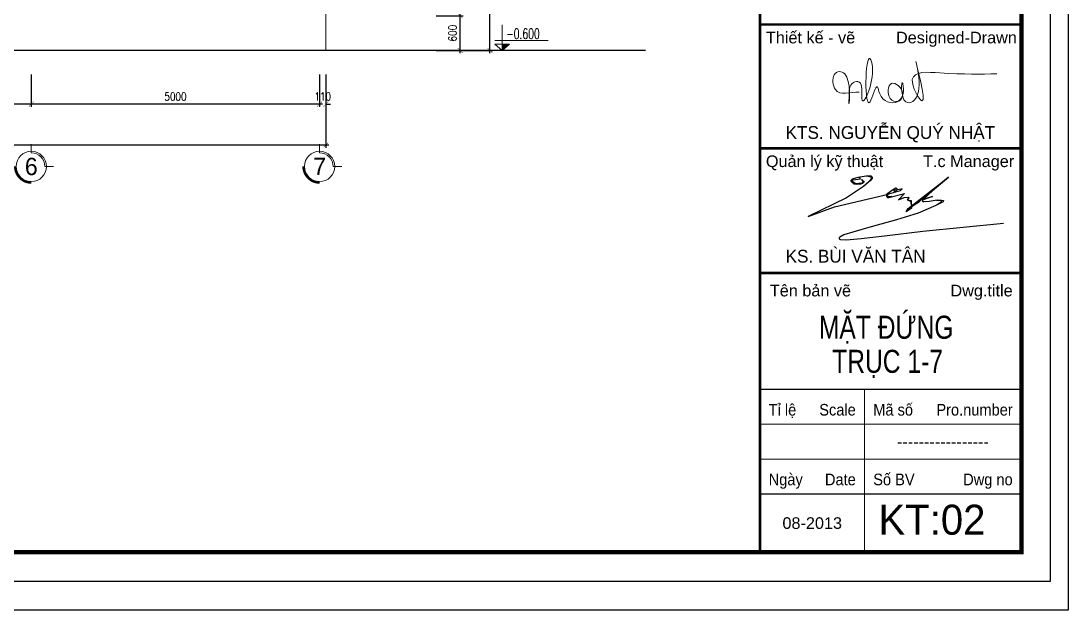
# Model space of a CAD drawing. Header units: millimetres. Extents: x -34806 to 662668, y 63228 to 99452.
# Drawn here: x 294948 to 313107, y 66792 to 77003 of the extents above; entities that cross this region are included whole.
import ezdxf
from ezdxf.enums import TextEntityAlignment as Align

# ---------------------------------------------------------------- set-up
doc = ezdxf.new("R2010")
doc.units = ezdxf.units.MM
doc.header["$LTSCALE"] = 200
doc.header["$MEASUREMENT"] = 0
doc.header["$PDMODE"] = 3
doc.header["$PDSIZE"] = 50
doc.layers.get('0').update_dxf_attribs({"color": 95, "linetype": 'CONTINUOUS'})
doc.layers.get('DEFPOINTS').update_dxf_attribs({"linetype": 'CONTINUOUS'})
for name, color, linetype in [('COT', 2, 'CONTINUOUS'), ('DIM', 1, 'CONTINUOUS'), ('KHUNGTEN', 7, 'CONTINUOUS'), ('TEXT', 7, 'CONTINUOUS'), ('TEXT2', 6, 'CONTINUOUS'), ('TH', 4, 'CONTINUOUS'), ('TUONG', 2, 'CONTINUOUS')]:
    doc.layers.add(name, color=color, linetype=linetype)
doc.layers.add('hacth', color=251, linetype='CONTINUOUS', lineweight=13)
doc.layers.add('thay', color=7, linetype='CONTINUOUS', lineweight=18)
doc.styles.add('Arial iso', font='VNARIAL.ttf')
doc.styles.add('Arial N  iso', font='VNARIALN.ttf')
doc.styles.add('dam', font='VHAVANB.ttf', dxfattribs={"width": 0.9, "height": 450})
doc.styles.add('RomanS', font='romans.shx', dxfattribs={"width": 0.8})
doc.styles.add('Scale', font='vnsimli.shx', dxfattribs={"width": 0.65, "bigfont": 'bigfont.shx'})
doc.styles.add('STYLE2', font='VHHELS.ttf')
doc.styles.add('VNCC-COM', font='VHAVAN.ttf', dxfattribs={"width": 0.8})
doc.styles.add('VNCC-SIM', font='VHAVAN.ttf', dxfattribs={"width": 0.85})
doc.dimstyles.new('D1', dxfattribs={"dimtxt": 140, "dimasz": 80, "dimexe": 50, "dimexo": 0, "dimgap": 60, "dimtad": 1, "dimdec": 0, "dimzin": 0, "dimdsep": 46, "dimtxsty": 'RomanS', "dimblk1": 'ARCHTICK', "dimblk2": 'ARCHTICK', "dimsah": 1, "dimcen": 100, "dimdle": 50, "dimclrt": 7, "dimadec": 0, "dimazin": 0, "dimtfac": 0.005, "dimtdec": 0, "dimtix": 1, "dimtofl": 0, "dimtmove": 2, "dimatfit": 3, "dimldrblk": 'ARCHTICK', "dimfxl": 1, "dimtvp": 0.8, "dimtolj": 1, "dimtzin": 0, "dimarcsym": 0})

# ---------------------------------------------------------------- blocks, each defined once
blk = doc.blocks.new('_ArchTick')
at = {"layer": 'DIM', "color": 150}
blk.add_lwpolyline([(0.5, 0.5, 0.133, 0, 0), (0, 0, 0, 0.133, 0), (-0.5, -0.5, 0.133, 0.133, 0)], format="xyseb", dxfattribs=at)
blk = doc.blocks.new('*D177')
at = {"layer": 'DEFPOINTS', "color": 0}
for p in [(277017, 76073), (300237, 76073), (300237, 74854)]:
    blk.add_point(p, dxfattribs=at)
at = {"layer": 'DIM', "color": 0, "lineweight": -2}
for p, q in [((277017, 76073), (277017, 74804)), ((300237, 76073), (300237, 74804)), ((276967, 74854), (300287, 74854))]:
    blk.add_line(p, q, dxfattribs=at)
at = {"layer": 'DIM', "color": 0, "lineweight": -2, "xscale": 80, "yscale": 80, "zscale": 80, "rotation": 180}
blk.add_blockref('_ArchTick', (277017, 74854), dxfattribs=at)
at = {"layer": 'DIM', "color": 0, "lineweight": -2, "xscale": 80, "yscale": 80, "zscale": 80}
blk.add_blockref('_ArchTick', (300237, 74854), dxfattribs=at)
at = {"layer": 'DIM', "color": 7, "insert": (288627, 74984), "char_height": 140, "attachment_point": 5, "style": 'RomanS'}
blk.add_mtext('\\A1;23220', dxfattribs=at)
blk = doc.blocks.new('*D178')
at = {"layer": 'DEFPOINTS', "color": 0}
for p in [(300127, 76073), (300237, 76073), (300127, 75563)]:
    blk.add_point(p, dxfattribs=at)
at = {"layer": 'DIM', "color": 0, "lineweight": -2}
for p, q in [((300127, 76073), (300127, 75513)), ((300237, 76073), (300237, 75513)), ((300127, 75563), (300047, 75563)), ((300237, 75563), (300317, 75563))]:
    blk.add_line(p, q, dxfattribs=at)
at = {"layer": 'DIM', "color": 0, "lineweight": -2, "xscale": 80, "yscale": 80, "zscale": 80}
blk.add_blockref('_ArchTick', (300127, 75563), dxfattribs=at)
at = {"layer": 'DIM', "color": 0, "lineweight": -2, "xscale": 80, "yscale": 80, "zscale": 80, "rotation": 180}
blk.add_blockref('_ArchTick', (300237, 75563), dxfattribs=at)
at = {"layer": 'DIM', "color": 7, "insert": (300182, 75693), "char_height": 140, "attachment_point": 5, "style": 'RomanS'}
blk.add_mtext('\\A1;110', dxfattribs=at)
blk = doc.blocks.new('*D179')
at = {"layer": 'DEFPOINTS', "color": 0}
for p in [(295127, 76073), (300127, 76073), (295127, 75563)]:
    blk.add_point(p, dxfattribs=at)
at = {"layer": 'DIM', "color": 0, "lineweight": -2}
for p, q in [((295127, 76073), (295127, 75513)), ((300127, 76073), (300127, 75513)), ((300177, 75563), (295077, 75563))]:
    blk.add_line(p, q, dxfattribs=at)
at = {"layer": 'DIM', "color": 0, "lineweight": -2, "xscale": 80, "yscale": 80, "zscale": 80, "rotation": 180}
blk.add_blockref('_ArchTick', (295127, 75563), dxfattribs=at)
at = {"layer": 'DIM', "color": 0, "lineweight": -2, "xscale": 80, "yscale": 80, "zscale": 80}
blk.add_blockref('_ArchTick', (300127, 75563), dxfattribs=at)
at = {"layer": 'DIM', "color": 7, "insert": (297627, 75693), "char_height": 140, "attachment_point": 5, "style": 'RomanS'}
blk.add_mtext('\\A1;5000', dxfattribs=at)
blk = doc.blocks.new('*D180')
at = {"layer": 'DEFPOINTS', "color": 0}
for p in [(292227, 76073), (295127, 76073), (292227, 75563)]:
    blk.add_point(p, dxfattribs=at)
at = {"layer": 'DIM', "color": 0, "lineweight": -2}
for p, q in [((292227, 76073), (292227, 75513)), ((295127, 76073), (295127, 75513)), ((295177, 75563), (292177, 75563))]:
    blk.add_line(p, q, dxfattribs=at)
at = {"layer": 'DIM', "color": 0, "lineweight": -2, "xscale": 80, "yscale": 80, "zscale": 80, "rotation": 180}
blk.add_blockref('_ArchTick', (292227, 75563), dxfattribs=at)
at = {"layer": 'DIM', "color": 0, "lineweight": -2, "xscale": 80, "yscale": 80, "zscale": 80}
blk.add_blockref('_ArchTick', (295127, 75563), dxfattribs=at)
at = {"layer": 'DIM', "color": 7, "insert": (293677, 75693), "char_height": 140, "attachment_point": 5, "style": 'RomanS'}
blk.add_mtext('\\A1;2900', dxfattribs=at)
blk = doc.blocks.new('tr')
at = {"layer": 'thay', "ltscale": 600}
for p, q in [((0, -200), (0, 0)), ((313, -513), (513, -513))]:
    blk.add_line(p, q, dxfattribs=at)
at = {"layer": 'thay', "color": 150, "ltscale": 600, "const_width": 50}
blk.add_lwpolyline([(-375, -513, 0.414214), (0, -888, 0.414214)], format="xyb", dxfattribs=at)
at = {"layer": 'thay', "ltscale": 600}
blk.add_circle((0, -513), 350, dxfattribs=at)
blk.add_arc((0, -513), 313, 0, 90, dxfattribs=at)
blk = doc.blocks.new('*D341')
at = {"layer": 'DEFPOINTS', "color": 0}
for p in [(302150, 89498), (303082, 89498), (302150, 76492)]:
    blk.add_point(p, dxfattribs=at)
at = {"layer": 'DIM', "color": 0, "lineweight": -2}
for p, q in [((303082, 76442), (303082, 89548)), ((302150, 89498), (303132, 89498)), ((302150, 76492), (303132, 76492))]:
    blk.add_line(p, q, dxfattribs=at)
at = {"layer": 'DIM', "color": 0, "lineweight": -2, "xscale": 80, "yscale": 80, "zscale": 80}
for p, rotation in [((303082, 89498), 90), ((303082, 76492), 270)]:
    blk.add_blockref('_ArchTick', p, dxfattribs=dict(at, rotation=rotation))
at = {"layer": 'DIM', "color": 7, "insert": (302944, 82855), "char_height": 140, "attachment_point": 5, "rotation": 90, "style": 'RomanS'}
blk.add_mtext('\\A1;13005', dxfattribs=at)
blk = doc.blocks.new('*D342')
at = {"layer": 'DEFPOINTS', "color": 0}
for p in [(302150, 77092), (302564, 77092), (302150, 76492)]:
    blk.add_point(p, dxfattribs=at)
at = {"layer": 'DIM', "color": 0, "lineweight": -2}
for p, q in [((302150, 77092), (302614, 77092)), ((302564, 76442), (302564, 77142)), ((302150, 76492), (302614, 76492))]:
    blk.add_line(p, q, dxfattribs=at)
at = {"layer": 'DIM', "color": 0, "lineweight": -2, "xscale": 80, "yscale": 80, "zscale": 80}
for p, rotation in [((302564, 77092), 90), ((302564, 76492), 270)]:
    blk.add_blockref('_ArchTick', p, dxfattribs=dict(at, rotation=rotation))
at = {"layer": 'DIM', "color": 7, "insert": (302434, 76792), "char_height": 140, "attachment_point": 5, "rotation": 90, "style": 'RomanS'}
blk.add_mtext('\\A1;600', dxfattribs=at)
blk = doc.blocks.new('cao do')
at = {"layer": 'thay'}
for p, q in [((0, 445), (0, 0)), ((798, 170), (-128, 170)), ((0, 0), (-128, 106)), ((128, 106), (-128, 106)), ((0, 0), (128, 106))]:
    blk.add_line(p, q, dxfattribs=at)
at = {"layer": 'thay', "ltscale": 600}
blk.add_line((128, 0), (-128, 0), dxfattribs=at)
at = {"layer": 'thay', "color": 150, "ltscale": 600}
blk.add_solid([(0, 0), (0, 106), (128, 106)], dxfattribs=at)
at = {"layer": 'TEXT', "style": 'Arial N  iso'}
blk.add_attdef('%%P0.000', text='', height=200, dxfattribs=at).set_placement((70, 290), align=Align.MIDDLE_LEFT)
blk = doc.blocks.new('eyey')
at = {"layer": 'TEXT'}
blk.add_lwpolyline([(857598, -329566), (858221, -330064), (858651, -330415), (858732, -330999), (857985, -331594), (857001, -332040), (855251, -332170), (853778, -331988), (852444, -330783, -0.4387421), (852435, -329839), (853068, -329329), (855860, -328456), (859862, -327752), (862169, -327861, -0.5275311), (862824, -328922), (862263, -329997), (858501, -333190), (849998, -338818), (830763, -348112), (844015, -343247), (868918, -337466), (876988, -335232), (877866, -334275), (875791, -334754), (875192, -334116), (874674, -333917), (873078, -334913), (870285, -337066, 0.8764844), (871163, -338581), (879063, -336707), (876030, -339776), (878863, -338581), (880914, -338538, -0.6789702), (881138, -339070), (880465, -339743), (882366, -340167), (882523, -344014), (879841, -345842), (880914, -344171), (901170, -328430), (888030, -339316), (893139, -338110), (888339, -339821, 1.0448231), (888704, -340719), (891399, -340550), (895469, -339849), (897603, -339989), (898585, -340158), (898361, -340831), (894793, -342630), (885863, -346421), (875047, -349907), (862289, -353363), (853242, -356064), (848723, -357411), (846645, -358532, 0.7905999), (846954, -359682), (850074, -359907), (857433, -359122), (868980, -357832), (888178, -355522), (928630, -351509)], format="xyb", dxfattribs=at)
at = {"layer": 'TEXT2'}
blk.add_lwpolyline([(874449, -334606), (875013, -334916), (874942, -335493), (873969, -335662), (873645, -335352), (873984, -334803), (874449, -334606)], dxfattribs=at)
at = {"layer": 'TH'}
for points in [[(857598, -329566), (858324, -330711), (857636, -331414), (854668, -331804), (853122, -330758, -0.6401793), (853278, -329806), (856949, -329244), (856369, -328366)], [(872753, -338203), (871152, -338252, -0.6729427), (870752, -337349, 0.084292), (871681, -335989, -4.5625712)], [(895092, -339914), (897074, -340190, -0.6042128), (897360, -340984), (895356, -342346)]]:
    blk.add_lwpolyline(points, format="xyb", dxfattribs=at)
for points in [[(882530, -343232), (886628, -340681), (888030, -339316), (901170, -328430), (895230, -333351), (888856, -339121)], [(880465, -339743), (882016, -340407), (882480, -342954)], [(882369, -343261), (882330, -343965), (880467, -345241), (881028, -344278), (882369, -343261)]]:
    blk.add_lwpolyline(points, dxfattribs=at)
at = {"layer": 'TUONG'}
blk.add_lwpolyline([(860168, -327766), (861604, -328110, -0.3773591), (862396, -329233), (861839, -329994), (859245, -332558)], format="xyb", dxfattribs=at)
blk = doc.blocks.new('khung')
at = {"color": 7}
for points, knots in [([(28809, 6390), (28820, 6471), (28786, 6646), (29012, 6725), (28940, 6191), (29183, 6732), (29031, 7196), (29006, 5991), (29191, 6702), (29218, 6422), (29444, 6340), (29580, 6542), (29338, 6741), (29309, 6441), (29518, 6370), (29551, 6543), (29513, 6743), (29493, 6361), (29852, 6431), (29572, 7417), (29930, 6107), (29517, 6828), (30245, 6766), (30570, 6771), (30788, 6775)], [1829.216934, 1829.216934, 1829.216934, 1829.216934, 2052.740044, 2346.829392, 2630.15887, 3355.55399, 3541.515551, 4433.477739, 4781.213079, 4936.233601, 5341.441378, 5545.383412, 5845.050905, 6152.474723, 6321.670423, 6652.085883, 6721.1327, 7114.479827, 7261.897835, 8082.827124, 8900.610949, 9384.419747, 9967.76735, 11144.313147, 11144.313147, 11144.313147, 11144.313147]), ([(28949, 6531), (28829, 6534), (28610, 6446), (28576, 6806), (28852, 6833), (28816, 6351), (28812, 6382), (28809, 6390)], [0, 0, 0, 0, 520.395728, 824.712378, 1118.802922, 1716.942341, 1766.325621, 1766.325621, 1766.325621, 1766.325621])]:
    blk.add_open_spline(points, degree=3, knots=knots, dxfattribs=at)
at = {"layer": 'DEFPOINTS', "color": 8}
blk.add_lwpolyline([(0, 0), (31503, 0), (31503, 22275), (0, 22275)], close=True, dxfattribs=at)
at = {"layer": 'KHUNGTEN', "color": 4}
for points, const_width in [([(848, 388), (31117, 388), (31117, 21887), (848, 21887)], 54.3), ([(27623, 21887), (31115, 21887), (31115, 388), (27623, 388)], 34.9)]:
    blk.add_lwpolyline(points, close=True, dxfattribs=dict(at, const_width=const_width))
at = {"layer": 'KHUNGTEN', "color": 4, "const_width": 34.9}
for points in [[(27623, 7434), (31115, 7434)], [(27623, 5782), (31115, 5782)], [(27623, 4114), (31115, 4114)]]:
    blk.add_lwpolyline(points, dxfattribs=at)
at = {"layer": 'KHUNGTEN', "color": 8, "const_width": 15.5}
for points in [[(27623, 2561), (31115, 2561)], [(29020, 2561), (29020, 388)], [(27623, 2096), (31115, 2096)], [(27623, 1630), (31115, 1630)], [(27623, 1164), (31115, 1164)]]:
    blk.add_lwpolyline(points, dxfattribs=at)
at = {"layer": 'TEXT2', "xscale": 0.02667135677802435, "yscale": 0.02667135642843732, "zscale": 0.02667135655464699}
blk.add_blockref('eyey', (6108, 14156), dxfattribs=at)
at = {"layer": 'KHUNGTEN', "color": 8, "style": 'Arial iso'}
for s, height, width, p in [('ThiÕt kÕ - vÏ', 155.23, 1, (27702, 7182)), ('Designed-Drawn', 155.23, 1, (29440, 7182)), ('Qu¶n lý kü thuËt', 155.23, 1, (27702, 5530)), ('T.c Manager', 155.23, 1, (29802, 5530)), ('Tªn b¶n vÏ', 155.2, 1, (27755, 3803)), ('TØ lÖ', 155.2, 0.9, (27739, 2212)), ('M· sè', 155.2, 0.9, (29136, 2212)), ('Ngµy', 155.2, 0.9, (27739, 1281)), ('Sè BV', 155.2, 0.9, (29136, 1281))]:
    blk.add_text(s, height=height, dxfattribs=dict(at, width=width)).set_placement(p)
for s, width, p in [('Dwg.title', 1, (30999, 3803)), ('Scale', 0.9, (28903, 2212)), ('Pro.number', 0.9, (30999, 2212)), ('Date', 0.9, (28903, 1281)), ('Dwg no', 0.9, (30999, 1281))]:
    blk.add_text(s, height=155.2, dxfattribs=dict(at, width=width)).set_placement(p, align=Align.RIGHT)
at = {"layer": 'KHUNGTEN', "color": 7, "style": 'Arial iso'}
for s, height, p in [('-----------------', 155.23, (30067, 1863)), ('08-2013', 155.2, (28321, 776))]:
    blk.add_text(s, height=height, dxfattribs=at).set_placement(p, align=Align.MIDDLE_CENTER)
at = {"layer": 'TEXT', "style": 'VNCC-SIM'}
for s, p in [('kts. nguyÔn quý nhËt', (27965, 5906)), ('ks. bïi v¨n t©n', (27965, 4254))]:
    blk.add_text(s, height=171.27, dxfattribs=at).set_placement(p)

msp = doc.modelspace()

# ---------------------------------------------------------------- linework, layer by layer
msp.add_lwpolyline([(313107.1, 66791.7), (271211.4, 66791.7), (271211.4, 96707.8), (313107.1, 96707.8)], close=True)
at = {"layer": 'COT'}
msp.add_line((305776.8, 76492.3), (271523.4, 76492.3), dxfattribs=at)
at = {"layer": 'thay'}
msp.add_line((301494.8, 76492.3), (303028.9, 76492.3), dxfattribs=at)
msp.add_lwpolyline([(300237.1, 87592.1), (300237.1, 76492.3)], dxfattribs=at)

# ---------------------------------------------------------------- block references
at = {"layer": 'DIM', "linetype": 'Continuous'}
ref = msp.add_blockref('cao do', (303293.6, 76492.3), dxfattribs=at)
ref.add_attrib('%%P0.000', '-0.600', dxfattribs={"layer": 'TEXT', "height": 180, "style": 'Scale', "width": 0.65}).set_placement((303363.1, 76782.3), align=Align.MIDDLE_LEFT)
at = {"layer": 'DIM', "xscale": 0.75, "yscale": 0.75, "zscale": 0.75}
for p in [(295127.1, 74865.7), (300127.1, 74865.7)]:
    msp.add_blockref('tr', p, dxfattribs=at)
at = {"layer": 'hacth', "xscale": 1.298143060485017, "yscale": 1.298143126914511, "zscale": 1.29814313413116}
msp.add_blockref('khung', (271905.8, 67291.7), dxfattribs=at)

# ---------------------------------------------------------------- texts
at = {"layer": 'TEXT', "linetype": 'Continuous', "style": 'dam'}
for s, p in [('6', (295127.1, 74480.7)), ('7', (300127.1, 74480.7))]:
    msp.add_text(s, height=300, dxfattribs=at).set_placement(p, align=Align.MIDDLE)
at = {"layer": 'TEXT', "style": 'VNCC-COM', "width": 0.8}
for s, p in [('mÆt ®øng', (308785.3, 71494.5)), ('trôc 1-7', (309016, 70903.4))]:
    msp.add_text(s, height=399.24, dxfattribs=at).set_placement(p)
at = {"layer": 'TEXT', "style": 'STYLE2'}
msp.add_text('kt:02', height=519.92, dxfattribs=at).set_placement((309819.3, 68097.8))

# ---------------------------------------------------------------- dimensions: what is measured, and where the dimension line sits
at = {"layer": 'DIM'}
dim = msp.add_linear_dim(base=(303082.3, 89497.6), p1=(302150.4, 76492.3), p2=(302150.4, 89497.6), angle=90, dimstyle='D1', dxfattribs=at)
dim.commit()
dim.dimension.update_dxf_attribs({"geometry": '*D341', "text_midpoint": (302944.4, 82854.9), "dimtype": 128})
dim = msp.add_linear_dim(base=(302563.6, 77092.3), p1=(302150.4, 76492.3), p2=(302150.4, 77092.3), angle=90, dimstyle='D1', dxfattribs=at)
dim.commit()
dim.dimension.update_dxf_attribs({"geometry": '*D342', "text_midpoint": (302433.6, 76792.3)})
for base, p1, p2, picture, middle in [((300237.1, 74854.3), (277017.1, 76073.2), (300237.1, 76073.2), '*D177', (288627.1, 74984.3)), ((292227.1, 75563.5), (295127.1, 76073.2), (292227.1, 76073.2), '*D180', (293677.1, 75693.5)), ((295127.1, 75563.5), (300127.1, 76073.2), (295127.1, 76073.2), '*D179', (297627.1, 75693.5)), ((300127.1, 75563.5), (300237.1, 76073.2), (300127.1, 76073.2), '*D178', (300182.1, 75693.5))]:
    dim = msp.add_linear_dim(base=base, p1=p1, p2=p2, dimstyle='D1', dxfattribs=at)
    dim.commit()
    dim.dimension.update_dxf_attribs({"geometry": picture, "text_midpoint": middle})

doc.saveas('drawing.dxf')
